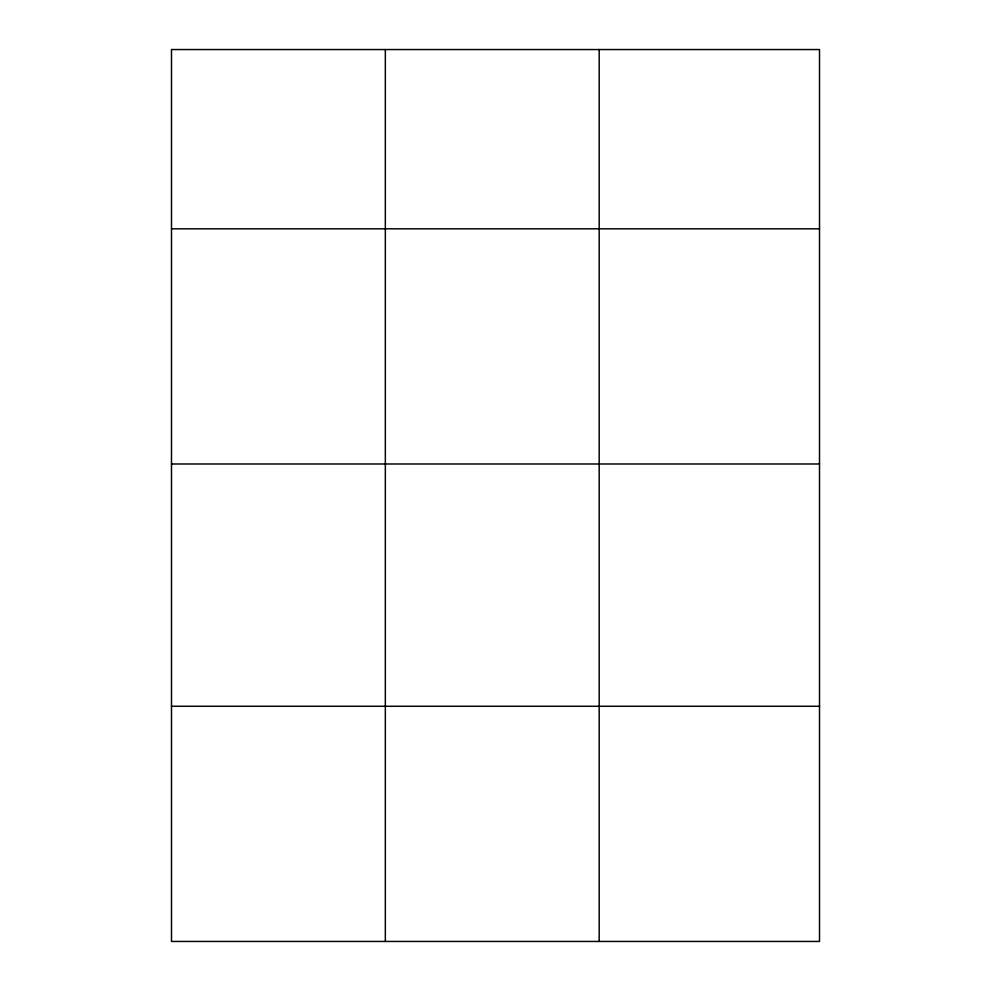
<?xml version="1.0" encoding="UTF-8"?>
<svg xmlns="http://www.w3.org/2000/svg" width="991" height="991" viewBox="0 0 991 991"><rect width="100%" height="100%" fill="white"/><g stroke="black" fill="none" stroke-linecap="round" stroke-linejoin="round"><path stroke-width="1.49" d="M819.507 463.986L819.507 49.55L171.493 49.55L171.493 941.45L819.507 941.45L819.507 463.986L171.493 463.986M171.493 228.81L819.507 228.81M171.493 706.273L819.507 706.273M599.183 49.55L599.183 941.45M385.338 49.55L385.338 941.45"/></g></svg>
